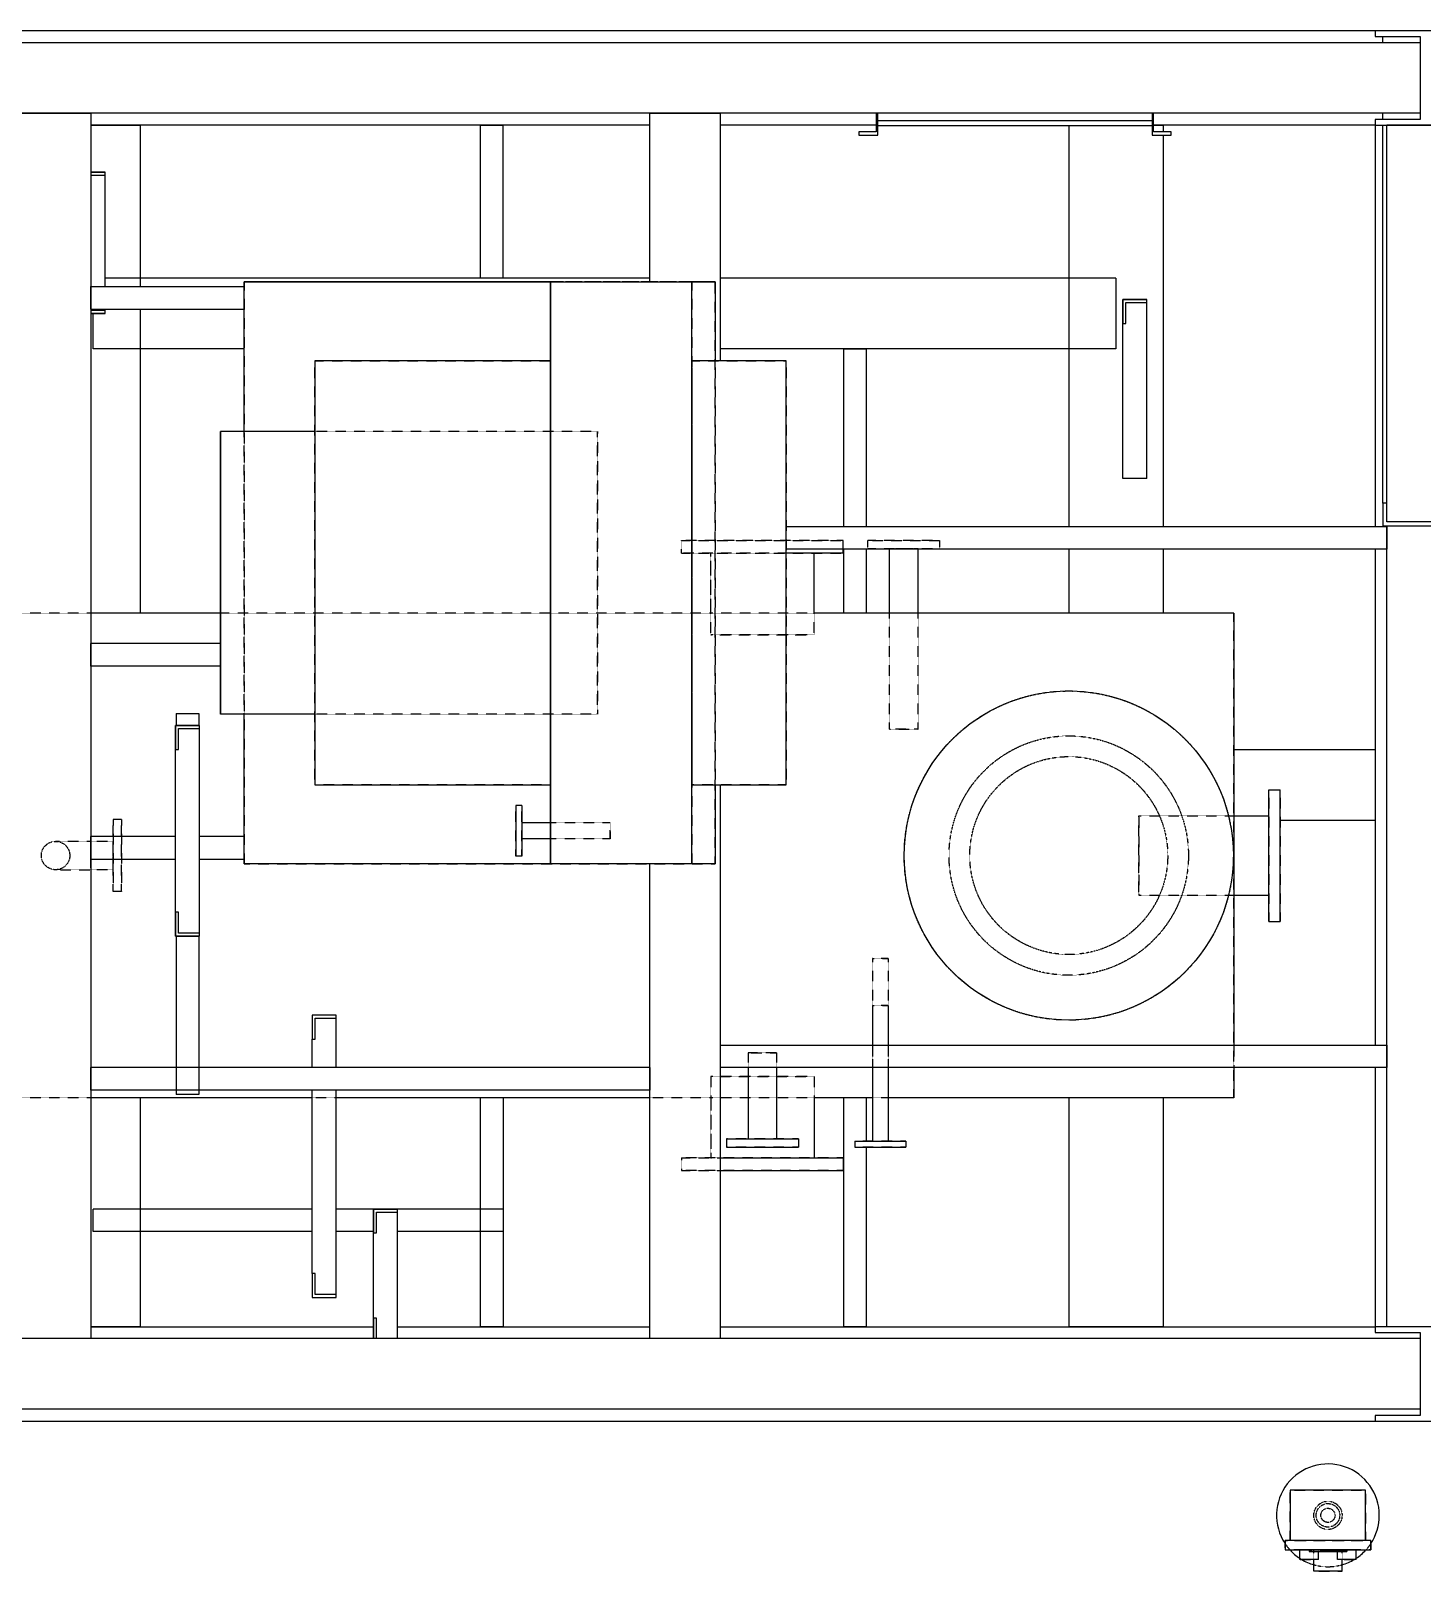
# Model space of a CAD drawing. Header units: inches. Extents: x 19 to 664121, y 34 to 210034.
# Drawn here: x 139399 to 142233, y 153858 to 156996 of the extents above; entities that cross this region are included whole.
import ezdxf

# ---------------------------------------------------------------- set-up
doc = ezdxf.new("R2010")
doc.units = ezdxf.units.IN
doc.header["$MEASUREMENT"] = 0
doc.linetypes.add('CABLEROUTEALL-EMBED 1_DWG$0$HIDDEN2', pattern=[0.1875, 0.125, -0.0625])
doc.layers.add('CABLEROUTEALL-EMBED 1_DWG$0$DwgTemplate', color=7, linetype='Continuous')

msp = doc.modelspace()

# ---------------------------------------------------------------- linework, layer by layer
at = {"layer": 'CABLEROUTEALL-EMBED 1_DWG$0$DwgTemplate', "color": 252, "linetype": 'Continuous'}
for p, q in [((142137.23, 156995.89), (137867.87, 156995.89)), ((142329.21, 156995.89), (142137.23, 156995.89)), ((142137.23, 156995.89), (142137.23, 156984.37)), ((135130.02, 156971.89), (142229.38, 156971.89)), ((142137.23, 156984.37), (142229.38, 156984.37)), ((142153.07, 156971.89), (142153.07, 156984.37)), ((142229.38, 156984.37), (142229.38, 156815.43)), ((142229.38, 156971.89), (142229.38, 156827.9)), ((142229.38, 156827.9), (135130.02, 156827.9)), ((139377.54, 156827.9), (139521.52, 156827.9)), ((139521.52, 156827.9), (139521.52, 154332.19)), ((140659.95, 156827.9), (140803.94, 156827.9)), ((140659.95, 156484.74), (140659.95, 156827.9)), ((140803.94, 156323.96), (140803.94, 156827.9)), ((141121.03, 156827.9), (141121.03, 156790.39)), ((141124.08, 156813.31), (141124.08, 156827.9)), ((141124.08, 156783.17), (141124.08, 156827.9)), ((141124.08, 156813.31), (141683.08, 156813.31)), ((141683.08, 156827.9), (141683.08, 156783.17)), ((141686.13, 156790.39), (141686.13, 156827.9)), ((142137.23, 156815.43), (142137.23, 156803.91)), ((142229.38, 156815.43), (142137.23, 156815.43)), ((142153.07, 156815.43), (142153.07, 156827.9)), ((139521.52, 156803.91), (139622.31, 156803.91)), ((140659.95, 156803.91), (139521.52, 156803.91)), ((139622.31, 156475.14), (139622.31, 156803.91)), ((140315.35, 156803.91), (140361.43, 156803.91)), ((140315.35, 156491.94), (140315.35, 156803.91)), ((140361.43, 156491.94), (140361.43, 156803.91)), ((141121.03, 156803.91), (140803.94, 156803.91)), ((141121.03, 156790.39), (141085.55, 156790.39)), ((141085.55, 156790.39), (141085.55, 156783.17)), ((141085.55, 156783.17), (141124.08, 156783.17)), ((141124.08, 156803.14), (141683.08, 156803.14)), ((141513.3, 156803.14), (141513.3, 155986.08)), ((141683.08, 156783.17), (141721.61, 156783.17)), ((141686.13, 156803.91), (141705.28, 156803.91)), ((142137.23, 156803.91), (141686.13, 156803.91)), ((141721.61, 156790.39), (141686.13, 156790.39)), ((141705.28, 156803.91), (141705.28, 156790.39)), ((141705.28, 156783.17), (141705.28, 155986.08)), ((141721.61, 156783.17), (141721.61, 156790.39)), ((142137.23, 156803.91), (142137.23, 155986.08)), ((142137.23, 156803.91), (142329.21, 156803.91)), ((142153.07, 156034.03), (142153.07, 156803.91)), ((142305.21, 156803.91), (142161.22, 156803.91)), ((142161.22, 155995.88), (142161.22, 156803.91)), ((139550.7, 156707.87), (139521.52, 156707.87)), ((139521.52, 156707.87), (139550.7, 156707.87)), ((139521.52, 156701.77), (139550.7, 156701.77)), ((139550.7, 156701.77), (139550.7, 156707.87)), ((139550.7, 156475.14), (139550.7, 156707.87)), ((139521.52, 156475.14), (139833.49, 156475.14)), ((139521.52, 156429.07), (139521.52, 156475.14)), ((140659.95, 156491.94), (139550.7, 156491.94)), ((139833.49, 156484.74), (140457.42, 156484.74)), ((140457.42, 156484.74), (139833.49, 156484.74)), ((139833.49, 156179.98), (139833.49, 156484.74)), ((139833.49, 156179.98), (139833.49, 156484.74)), ((140361.43, 156491.94), (140315.35, 156491.94)), ((140457.42, 156484.74), (140745.38, 156484.74)), ((140457.42, 156484.74), (140745.38, 156484.74)), ((140457.42, 156484.74), (140457.42, 155299.28)), ((140457.42, 155299.28), (140457.42, 156484.74)), ((140745.38, 156484.74), (140793.38, 156484.74)), ((140793.38, 156484.74), (140745.38, 156484.74)), ((140745.38, 155299.28), (140745.38, 156484.74)), ((140745.38, 155299.28), (140745.38, 156484.74)), ((140793.38, 156484.74), (140793.38, 156323.96)), ((140793.38, 156484.74), (140793.38, 156323.96)), ((141609.29, 156491.94), (140803.94, 156491.94)), ((141609.29, 156491.94), (141609.29, 156347.96)), ((141672.06, 156448.65), (141623.3, 156448.65)), ((141623.3, 156448.65), (141623.3, 156399.89)), ((141623.3, 156448.65), (141672.06, 156448.65)), ((141623.3, 156083.94), (141623.3, 156448.65)), ((141629.4, 156442.56), (141672.06, 156442.56)), ((141629.4, 156399.89), (141629.4, 156442.56)), ((141672.06, 156442.56), (141672.06, 156448.65)), ((141672.06, 156083.94), (141672.06, 156448.65)), ((139521.52, 156429.07), (139833.49, 156429.07)), ((139550.7, 156426), (139521.52, 156426)), ((139521.52, 156419.9), (139550.7, 156419.9)), ((139550.7, 156419.9), (139521.52, 156419.9)), ((139526.32, 156347.96), (139526.32, 156419.9)), ((139550.7, 156419.9), (139550.7, 156429.07)), ((139550.7, 156419.9), (139550.7, 156426)), ((139622.31, 155809.46), (139622.31, 156429.07)), ((141623.3, 156399.89), (141629.4, 156399.89)), ((139833.49, 156347.96), (139526.32, 156347.96)), ((141609.29, 156347.96), (140803.94, 156347.96)), ((141054.47, 156347.96), (141100.54, 156347.96)), ((141054.47, 156347.96), (141054.47, 155986.08)), ((141100.54, 156347.96), (141100.54, 155986.08)), ((139977.47, 156323.96), (139977.47, 155460.06)), ((139977.47, 156323.96), (139977.47, 155460.06)), ((140457.42, 156323.96), (139977.47, 156323.96)), ((140457.42, 156323.96), (139977.47, 156323.96)), ((140457.42, 155460.06), (140457.42, 156323.96)), ((140457.42, 155460.06), (140457.42, 156323.96)), ((140937.36, 156323.96), (140745.38, 156323.96)), ((140937.36, 156323.96), (140745.38, 156323.96)), ((140937.36, 155460.06), (140937.36, 156323.96)), ((140937.36, 155460.06), (140937.36, 156323.96)), ((139785.49, 155604.04), (139785.49, 156179.98)), ((139785.49, 156179.98), (139785.49, 155604.04)), ((139977.47, 156179.98), (139785.49, 156179.98)), ((141672.06, 156083.94), (141623.3, 156083.94)), ((142160.87, 156034.03), (142153.07, 156034.03)), ((142153.07, 156034.03), (142153.07, 155987.95)), ((142160.87, 155995.88), (142160.87, 156034.03)), ((142267.17, 155995.88), (142160.87, 155995.88)), ((140937.36, 155986.08), (142161.22, 155986.08)), ((142153.07, 155987.95), (142274.97, 155987.95)), ((142161.22, 154356.18), (142161.22, 155987.95)), ((142161.22, 155986.08), (142161.22, 155940)), ((142161.22, 155940), (140937.36, 155940)), ((141053.94, 155931.77), (140937.36, 155931.77)), ((141053.94, 155931.77), (140937.36, 155931.77)), ((140994.51, 155809.46), (140994.51, 155931.77)), ((140994.51, 155809.46), (140994.51, 155931.77)), ((141053.94, 155931.77), (141053.94, 155940)), ((141053.94, 155931.77), (141053.94, 155940)), ((141054.47, 155940), (141054.47, 155809.46)), ((141100.54, 155940), (141100.54, 155809.46)), ((141148.38, 155809.46), (141148.38, 155940)), ((141148.38, 155809.46), (141148.38, 155940)), ((141206.29, 155809.46), (141206.29, 155940)), ((141206.29, 155809.46), (141206.29, 155940)), ((141513.3, 155940), (141513.3, 155809.46)), ((141705.28, 155940), (141705.28, 155809.46)), ((142137.23, 155940), (142137.23, 154930.2)), ((139785.49, 155809.46), (139521.52, 155809.46)), ((141849.26, 155809.46), (140994.51, 155809.46)), ((141849.26, 155809.46), (141849.26, 154930.2)), ((141849.26, 155809.46), (141849.26, 154930.2)), ((139521.52, 155701.95), (139521.52, 155748.03)), ((139785.49, 155748.03), (139521.52, 155748.03)), ((139785.49, 155701.95), (139521.52, 155701.95)), ((139695.26, 155605.65), (139741.34, 155605.65)), ((139695.26, 155605.65), (139695.26, 155581.05)), ((139741.34, 155605.65), (139741.34, 155581.05)), ((139977.47, 155604.04), (139785.49, 155604.04)), ((139833.49, 155299.28), (139833.49, 155604.04)), ((139833.49, 155299.28), (139833.49, 155604.04)), ((139693.92, 155581.05), (139742.68, 155581.05)), ((139693.92, 155151.89), (139693.92, 155581.05)), ((139693.92, 155581.05), (139693.92, 155532.29)), ((139742.68, 155581.05), (139693.92, 155581.05)), ((139700.01, 155532.29), (139700.01, 155574.95)), ((139700.01, 155574.95), (139742.68, 155574.95)), ((139742.68, 155151.89), (139742.68, 155581.05)), ((139742.68, 155574.95), (139742.68, 155581.05)), ((139693.92, 155532.29), (139700.01, 155532.29)), ((141849.26, 155532.05), (142137.23, 155532.05)), ((142137.23, 155532.05), (142137.23, 155388.07)), ((139977.47, 155460.06), (140457.42, 155460.06)), ((139977.47, 155460.06), (140457.42, 155460.06)), ((140745.38, 155460.06), (140937.36, 155460.06)), ((140745.38, 155460.06), (140937.36, 155460.06)), ((140793.38, 155460.06), (140793.38, 155299.28)), ((140793.38, 155460.06), (140793.38, 155299.28)), ((140803.94, 154332.19), (140803.94, 155460.06)), ((141920.87, 155316.07), (141920.87, 155450.17)), ((141920.87, 155450.17), (141943.79, 155450.17)), ((141920.87, 155316.07), (141920.87, 155450.17)), ((141920.87, 155450.17), (141943.79, 155450.17)), ((141943.79, 155316.07), (141943.79, 155450.17)), ((141943.79, 155316.07), (141943.79, 155450.17)), ((140386.89, 155418.28), (140386.89, 155314.66)), ((140399.14, 155418.28), (140386.89, 155418.28)), ((140386.89, 155418.28), (140386.89, 155314.66)), ((140399.14, 155418.28), (140386.89, 155418.28)), ((140399.14, 155418.28), (140399.14, 155314.66)), ((140399.14, 155418.28), (140399.14, 155314.66)), ((141849.26, 155396.84), (141920.87, 155396.84)), ((141849.26, 155396.84), (141920.87, 155396.84)), ((140457.42, 155382.5), (140399.14, 155382.5)), ((140457.42, 155382.5), (140399.14, 155382.5)), ((141943.79, 155388.07), (142137.23, 155388.07)), ((139693.92, 155354.95), (139521.52, 155354.95)), ((139521.52, 155308.88), (139521.52, 155354.95)), ((139833.49, 155354.95), (139742.68, 155354.95)), ((140457.42, 155350.44), (140399.14, 155350.44)), ((140457.42, 155350.44), (140399.14, 155350.44)), ((139521.52, 155308.88), (139693.92, 155308.88)), ((139742.68, 155308.88), (139833.49, 155308.88)), ((140399.14, 155314.66), (140386.89, 155314.66)), ((140399.14, 155314.66), (140386.89, 155314.66)), ((141920.87, 155181.98), (141920.87, 155316.07)), ((141920.87, 155181.98), (141920.87, 155316.07)), ((141943.79, 155181.98), (141943.79, 155316.07)), ((141943.79, 155181.98), (141943.79, 155316.07)), ((140457.42, 155299.28), (139833.49, 155299.28)), ((140457.42, 155299.28), (139833.49, 155299.28)), ((140745.38, 155299.28), (140457.42, 155299.28)), ((140745.38, 155299.28), (140457.42, 155299.28)), ((140659.95, 154332.19), (140659.95, 155299.28)), ((140793.38, 155299.28), (140745.38, 155299.28)), ((140793.38, 155299.28), (140745.38, 155299.28)), ((141849.26, 155235.31), (141920.87, 155235.31)), ((141849.26, 155235.31), (141920.87, 155235.31)), ((139700.01, 155200.65), (139693.92, 155200.65)), ((139693.92, 155200.65), (139693.92, 155151.89)), ((139700.01, 155157.98), (139700.01, 155200.65)), ((141920.87, 155181.98), (141943.79, 155181.98)), ((141920.87, 155181.98), (141943.79, 155181.98)), ((139693.92, 155151.89), (139742.68, 155151.89)), ((139742.68, 155151.89), (139693.92, 155151.89)), ((139695.26, 155151.89), (139695.26, 154829.41)), ((139742.68, 155157.98), (139700.01, 155157.98)), ((139741.34, 155151.89), (139741.34, 154829.41)), ((139742.68, 155151.89), (139742.68, 155157.98)), ((139972.29, 154990.96), (139972.29, 154942.2)), ((140021.05, 154990.96), (139972.29, 154990.96)), ((140021.05, 154984.86), (140021.05, 154990.96)), ((141113.31, 155006.23), (141113.31, 154930.2)), ((141113.31, 155006.23), (141113.31, 154930.2)), ((141145.37, 155006.23), (141145.37, 154930.2)), ((141145.37, 155006.23), (141145.37, 154930.2)), ((139978.38, 154942.2), (139978.38, 154984.86)), ((139978.38, 154984.86), (140021.05, 154984.86)), ((140021.05, 154884.12), (140021.05, 154984.86)), ((139972.29, 154884.12), (139972.29, 154942.2)), ((139972.29, 154942.2), (139978.38, 154942.2)), ((140803.94, 154930.2), (142161.22, 154930.2)), ((140803.94, 154884.12), (140803.94, 154930.2)), ((142161.22, 154930.2), (142161.22, 154884.12)), ((140659.95, 154884.12), (139521.52, 154884.12)), ((139521.52, 154838.05), (139521.52, 154884.12)), ((140659.95, 154884.12), (140659.95, 154838.05)), ((142161.22, 154884.12), (140803.94, 154884.12)), ((140860.42, 154884.12), (140860.42, 154739.23)), ((140860.42, 154884.12), (140860.42, 154739.23)), ((140918.32, 154884.12), (140918.32, 154739.23)), ((140918.32, 154884.12), (140918.32, 154739.23)), ((141113.31, 154884.12), (141113.31, 154734.66)), ((141113.31, 154884.12), (141113.31, 154734.66)), ((141145.37, 154884.12), (141145.37, 154734.66)), ((141145.37, 154884.12), (141145.37, 154734.66)), ((141849.26, 154884.12), (141849.26, 154822.69)), ((141849.26, 154884.12), (141849.26, 154822.69)), ((142137.23, 154884.12), (142137.23, 154356.18)), ((140659.95, 154838.05), (139521.52, 154838.05)), ((139972.29, 154464.69), (139972.29, 154838.05)), ((140021.05, 154422.02), (140021.05, 154838.05)), ((139972.29, 154822.69), (139521.52, 154822.69)), ((139622.31, 154356.18), (139622.31, 154822.69)), ((139741.34, 154829.41), (139695.26, 154829.41)), ((140659.95, 154822.69), (140021.05, 154822.69)), ((140315.35, 154356.18), (140315.35, 154822.69)), ((140361.43, 154822.69), (140361.43, 154356.18)), ((141113.31, 154822.69), (140994.51, 154822.69)), ((140994.51, 154822.69), (140994.51, 154700.38)), ((140994.51, 154822.69), (140994.51, 154700.38)), ((141054.47, 154822.69), (141054.47, 154356.18)), ((141100.54, 154822.69), (141100.54, 154734.66)), ((141849.26, 154822.69), (141145.37, 154822.69)), ((141513.3, 154822.69), (141513.3, 154356.18)), ((141705.28, 154822.69), (141705.28, 154356.18)), ((140816.22, 154739.23), (140962.51, 154739.23)), ((140816.22, 154739.23), (140816.22, 154722.4)), ((140816.22, 154739.23), (140962.51, 154739.23)), ((140816.22, 154739.23), (140816.22, 154722.4)), ((140962.51, 154739.23), (140962.51, 154722.4)), ((140962.51, 154739.23), (140962.51, 154722.4)), ((140816.22, 154722.4), (140962.51, 154722.4)), ((140816.22, 154722.4), (140962.51, 154722.4)), ((141077.53, 154734.66), (141181.15, 154734.66)), ((141077.53, 154734.66), (141077.53, 154722.4)), ((141077.53, 154734.66), (141181.15, 154734.66)), ((141077.53, 154734.66), (141077.53, 154722.4)), ((141077.53, 154722.4), (141181.15, 154722.4)), ((141077.53, 154722.4), (141181.15, 154722.4)), ((141100.54, 154722.4), (141100.54, 154356.18)), ((141181.15, 154734.66), (141181.15, 154722.4)), ((141181.15, 154734.66), (141181.15, 154722.4)), ((140803.94, 154700.38), (141053.94, 154700.38)), ((140803.94, 154700.38), (141053.94, 154700.38)), ((140803.94, 154674.41), (141053.94, 154674.41)), ((140803.94, 154674.41), (141053.94, 154674.41)), ((141053.94, 154700.38), (141053.94, 154674.41)), ((141053.94, 154700.38), (141053.94, 154674.41)), ((139972.29, 154596.16), (139526.32, 154596.16)), ((139526.32, 154550.08), (139526.32, 154596.16)), ((140361.43, 154596.16), (140021.05, 154596.16)), ((140145.84, 154596.06), (140097.07, 154596.06)), ((140097.07, 154596.06), (140097.07, 154547.3)), ((140097.07, 154596.06), (140145.84, 154596.06)), ((140097.07, 154332.19), (140097.07, 154596.06)), ((140103.17, 154547.3), (140103.17, 154589.97)), ((140103.17, 154589.97), (140145.84, 154589.97)), ((140145.84, 154589.97), (140145.84, 154596.06)), ((140145.84, 154332.19), (140145.84, 154596.06)), ((140361.43, 154596.16), (140361.43, 154550.08)), ((139972.29, 154550.08), (139526.32, 154550.08)), ((140097.07, 154550.08), (140021.05, 154550.08)), ((140361.43, 154550.08), (140145.84, 154550.08)), ((140097.07, 154547.3), (140103.17, 154547.3)), ((139972.29, 154464.69), (139972.29, 154415.92)), ((139978.38, 154464.69), (139972.29, 154464.69)), ((139978.38, 154422.02), (139978.38, 154464.69)), ((139972.29, 154415.92), (140021.05, 154415.92)), ((140021.05, 154422.02), (139978.38, 154422.02)), ((140021.05, 154415.92), (140021.05, 154422.02)), ((140103.17, 154373.8), (140097.07, 154373.8)), ((140097.07, 154373.8), (140097.07, 154332.19)), ((140103.17, 154332.19), (140103.17, 154373.8)), ((142229.38, 154332.19), (135130.02, 154332.19)), ((139521.52, 154332.19), (139377.54, 154332.19)), ((139622.31, 154356.18), (139521.52, 154356.18)), ((139521.52, 154356.18), (140097.07, 154356.18)), ((140145.84, 154356.18), (140659.95, 154356.18)), ((140361.43, 154356.18), (140315.35, 154356.18)), ((140803.94, 154332.19), (140659.95, 154332.19)), ((140803.94, 154356.18), (142137.23, 154356.18)), ((141100.54, 154356.18), (141054.47, 154356.18)), ((141705.28, 154356.18), (141513.3, 154356.18)), ((142329.21, 154356.18), (142137.23, 154356.18)), ((142137.23, 154356.18), (142137.23, 154344.66)), ((142137.23, 154344.66), (142229.38, 154344.66)), ((142305.21, 154356.18), (142161.22, 154356.18)), ((142229.38, 154344.66), (142229.38, 154175.72)), ((142229.38, 154332.19), (142229.38, 154188.2)), ((142229.38, 154188.2), (135130.02, 154188.2)), ((142137.23, 154175.72), (142137.23, 154164.2)), ((142229.38, 154175.72), (142137.23, 154175.72)), ((137865.87, 154164.2), (142137.23, 154164.2)), ((142137.23, 154164.2), (142329.21, 154164.2)), ((142118.03, 154023.58), (141964.45, 154023.58)), ((142118.03, 154023.58), (141964.45, 154023.58)), ((141964.45, 154023.58), (141964.45, 153920.87)), ((141964.45, 154023.58), (141964.45, 153920.87)), ((142118.03, 153920.87), (142118.03, 154023.58)), ((142118.03, 153920.87), (142118.03, 154023.58)), ((142128.59, 153920.87), (141953.89, 153920.87)), ((142128.59, 153920.87), (141953.89, 153920.87)), ((141953.89, 153920.87), (141953.89, 153901.67)), ((141953.89, 153920.87), (141953.89, 153901.67)), ((141953.89, 153901.67), (142128.59, 153901.67)), ((141953.89, 153901.67), (142128.59, 153901.67)), ((141983.64, 153882.48), (141983.64, 153901.67)), ((142002.84, 153901.67), (142002.84, 153898.79)), ((142002.84, 153901.67), (142002.84, 153898.79)), ((142002.84, 153898.79), (142079.63, 153898.79)), ((142002.84, 153898.79), (142079.63, 153898.79)), ((142022.04, 153882.48), (142022.04, 153898.79)), ((142040.06, 153898.31), (142040.06, 153898.79)), ((142040.06, 153898.31), (142040.06, 153898.79)), ((142074, 153898.31), (142040.06, 153898.31)), ((142040.06, 153898.31), (142074, 153898.31)), ((142060.44, 153882.48), (142060.44, 153898.31)), ((142074, 153898.79), (142074, 153898.31)), ((142074, 153898.79), (142074, 153898.31)), ((142074, 153898.31), (142075.36, 153898.31)), ((142074, 153898.31), (142075.36, 153898.31)), ((142075.36, 153898.31), (142075.36, 153898.79)), ((142075.36, 153898.31), (142075.36, 153898.79)), ((142079.63, 153898.79), (142079.63, 153901.67)), ((142079.63, 153898.79), (142079.63, 153901.67)), ((142098.83, 153882.48), (142098.83, 153901.67)), ((142128.59, 153901.67), (142128.59, 153920.87)), ((142128.59, 153901.67), (142128.59, 153920.87)), ((142022.04, 153882.48), (141983.64, 153882.48)), ((142022.04, 153882.48), (141983.64, 153882.48)), ((142012.44, 153858.48), (142012.44, 153882.48)), ((142070.03, 153858.48), (142012.44, 153858.48)), ((142070.03, 153858.48), (142012.44, 153858.48)), ((142098.83, 153882.48), (142060.44, 153882.48)), ((142098.83, 153882.48), (142060.44, 153882.48)), ((142070.03, 153858.48), (142070.03, 153882.48))]:
    msp.add_line(p, q, dxfattribs=at)
at = {"layer": 'CABLEROUTEALL-EMBED 1_DWG$0$DwgTemplate', "color": 252, "linetype": 'CABLEROUTEALL-EMBED 1_DWG$0$HIDDEN2'}
for p, q in [((139833.49, 156484.74), (139833.49, 155299.28)), ((139833.49, 156484.74), (139833.49, 155299.28)), ((140793.38, 156484.74), (139833.49, 156484.74)), ((140793.38, 156484.74), (139833.49, 156484.74)), ((140457.42, 156484.74), (140745.38, 156484.74)), ((140745.38, 156484.74), (140457.42, 156484.74)), ((140457.42, 155299.28), (140457.42, 156484.74)), ((140457.42, 155299.28), (140457.42, 156484.74)), ((140745.38, 156484.74), (140457.42, 156484.74)), ((140745.38, 156484.74), (140457.42, 156484.74)), ((140745.38, 156484.74), (140745.38, 155299.28)), ((140745.38, 155299.28), (140745.38, 156484.74)), ((140793.38, 155299.28), (140793.38, 156484.74)), ((140793.38, 155299.28), (140793.38, 156484.74)), ((139977.47, 155460.06), (139977.47, 156323.96)), ((139977.47, 155460.06), (139977.47, 156323.96)), ((139977.47, 156323.96), (140457.42, 156323.96)), ((139977.47, 156323.96), (140457.42, 156323.96)), ((140457.42, 156323.96), (140457.42, 155460.06)), ((140457.42, 156323.96), (140457.42, 155460.06)), ((140745.38, 155460.06), (140745.38, 156323.96)), ((140745.38, 155460.06), (140745.38, 156323.96)), ((140745.38, 156323.96), (140745.38, 155460.06)), ((140745.38, 156323.96), (140745.38, 155460.06)), ((140745.38, 156323.96), (140937.36, 156323.96)), ((140745.38, 156323.96), (140937.36, 156323.96)), ((140793.38, 156323.96), (140793.38, 155460.06)), ((140793.38, 156323.96), (140793.38, 155460.06)), ((140937.36, 156323.96), (140937.36, 155460.06)), ((140937.36, 156323.96), (140937.36, 155460.06)), ((139785.49, 156179.98), (139785.49, 155604.04)), ((139785.49, 155604.04), (139785.49, 156179.98)), ((139833.49, 155604.04), (139833.49, 156179.98)), ((139833.49, 155604.04), (139833.49, 156179.98)), ((140553.41, 156179.98), (139977.47, 156179.98)), ((140553.41, 156179.98), (140553.41, 155604.04)), ((140553.41, 155604.04), (140553.41, 156179.98)), ((140553.41, 156179.98), (140553.41, 155604.04)), ((140553.41, 155604.04), (140553.41, 156179.98)), ((141053.94, 155957.74), (140724.79, 155957.74)), ((140724.79, 155957.74), (141053.94, 155957.74)), ((140724.79, 155931.77), (140724.79, 155957.74)), ((141053.94, 155957.74), (140724.79, 155957.74)), ((140724.79, 155957.74), (141053.94, 155957.74)), ((140724.79, 155931.77), (140724.79, 155957.74)), ((140937.36, 155931.77), (140724.79, 155931.77)), ((140724.79, 155931.77), (141053.94, 155931.77)), ((140937.36, 155931.77), (140724.79, 155931.77)), ((140724.79, 155931.77), (141053.94, 155931.77)), ((140994.51, 155931.77), (140784.22, 155931.77)), ((140784.22, 155809.46), (140784.22, 155931.77)), ((140994.51, 155931.77), (140784.22, 155931.77)), ((140784.22, 155765.76), (140784.22, 155931.77)), ((141053.94, 155940), (141053.94, 155957.74)), ((141053.94, 155940), (141053.94, 155957.74)), ((141250.48, 155957.74), (141104.19, 155957.74)), ((141104.19, 155957.74), (141250.48, 155957.74)), ((141104.19, 155940.92), (141104.19, 155957.74)), ((141250.48, 155957.74), (141104.19, 155957.74)), ((141104.19, 155957.74), (141250.48, 155957.74)), ((141104.19, 155940.92), (141104.19, 155957.74)), ((141250.48, 155940.92), (141104.19, 155940.92)), ((141104.19, 155940.92), (141250.48, 155940.92)), ((141250.48, 155940.92), (141104.19, 155940.92)), ((141104.19, 155940.92), (141250.48, 155940.92)), ((141206.29, 155940.92), (141148.38, 155940.92)), ((141148.38, 155940), (141148.38, 155940.92)), ((141206.29, 155940.92), (141148.38, 155940.92)), ((141148.38, 155940), (141148.38, 155940.92)), ((141206.29, 155940), (141206.29, 155940.92)), ((141206.29, 155940), (141206.29, 155940.92)), ((141250.48, 155940.92), (141250.48, 155957.74)), ((141250.48, 155940.92), (141250.48, 155957.74)), ((139521.52, 155809.46), (139377.54, 155809.46)), ((140784.22, 155809.46), (139785.49, 155809.46)), ((140994.51, 155809.46), (140784.22, 155809.46)), ((140784.22, 155765.76), (140784.22, 155809.46)), ((140994.51, 155765.76), (140994.51, 155809.46)), ((140994.51, 155765.76), (140994.51, 155809.46)), ((141148.38, 155573.78), (141148.38, 155809.46)), ((141148.38, 155573.78), (141148.38, 155809.46)), ((141206.29, 155573.78), (141206.29, 155809.46)), ((141206.29, 155573.78), (141206.29, 155809.46)), ((141849.26, 154822.69), (141849.26, 155809.46)), ((141849.26, 154822.69), (141849.26, 155809.46)), ((140994.51, 155765.76), (140784.22, 155765.76)), ((140784.22, 155765.76), (140994.51, 155765.76)), ((140994.51, 155765.76), (140784.22, 155765.76)), ((140784.22, 155765.76), (140994.51, 155765.76)), ((140553.41, 155604.04), (139977.47, 155604.04)), ((141206.29, 155573.78), (141148.38, 155573.78)), ((141148.38, 155573.78), (141206.29, 155573.78)), ((141206.29, 155573.78), (141148.38, 155573.78)), ((141148.38, 155573.78), (141206.29, 155573.78)), ((140457.42, 155460.06), (139977.47, 155460.06)), ((140457.42, 155460.06), (139977.47, 155460.06)), ((140937.36, 155460.06), (140745.38, 155460.06)), ((140937.36, 155460.06), (140745.38, 155460.06)), ((141920.87, 155450.17), (141920.87, 155181.98)), ((141920.87, 155450.17), (141920.87, 155181.98)), ((141943.79, 155450.17), (141943.79, 155181.98)), ((141943.79, 155450.17), (141943.79, 155181.98)), ((140386.89, 155314.66), (140386.89, 155418.28)), ((140386.89, 155418.28), (140386.89, 155314.66)), ((140386.89, 155314.66), (140386.89, 155418.28)), ((140399.14, 155418.28), (140386.89, 155418.28)), ((140386.89, 155314.66), (140386.89, 155418.28)), ((140386.89, 155418.28), (140386.89, 155314.66)), ((140399.14, 155418.28), (140386.89, 155418.28)), ((140399.14, 155314.66), (140399.14, 155418.28)), ((140399.14, 155418.28), (140399.14, 155314.66)), ((140399.14, 155314.66), (140399.14, 155418.28)), ((140399.14, 155418.28), (140399.14, 155314.66)), ((140399.14, 155314.66), (140399.14, 155418.28)), ((141655.82, 155316.07), (141655.82, 155396.84)), ((141655.82, 155396.84), (141655.82, 155235.31)), ((141655.82, 155396.84), (141849.26, 155396.84)), ((141655.82, 155316.07), (141655.82, 155396.84)), ((141655.82, 155396.84), (141655.82, 155235.31)), ((141655.82, 155396.84), (141849.26, 155396.84)), ((141920.87, 155235.31), (141920.87, 155396.84)), ((141920.87, 155235.31), (141920.87, 155396.84)), ((139567.09, 155316.07), (139567.09, 155389.22)), ((139567.09, 155389.22), (139567.09, 155242.93)), ((139583.92, 155389.22), (139567.09, 155389.22)), ((139567.09, 155316.07), (139567.09, 155389.22)), ((139567.09, 155389.22), (139567.09, 155242.93)), ((139583.92, 155389.22), (139567.09, 155389.22)), ((139583.92, 155316.07), (139583.92, 155389.22)), ((139583.92, 155389.22), (139583.92, 155242.93)), ((139583.92, 155316.07), (139583.92, 155389.22)), ((139583.92, 155389.22), (139583.92, 155242.93)), ((140399.14, 155382.5), (140399.14, 155350.44)), ((140399.14, 155382.5), (140399.14, 155350.44)), ((140578.87, 155382.5), (140399.14, 155382.5)), ((140399.14, 155382.5), (140399.14, 155350.44)), ((140399.14, 155382.5), (140399.14, 155350.44)), ((140578.87, 155382.5), (140399.14, 155382.5)), ((140578.87, 155382.5), (140457.42, 155382.5)), ((140578.87, 155382.5), (140457.42, 155382.5)), ((140578.87, 155382.5), (140578.87, 155350.44)), ((140578.87, 155350.44), (140578.87, 155382.5)), ((140578.87, 155382.5), (140578.87, 155350.44)), ((140578.87, 155350.44), (140578.87, 155382.5)), ((140578.87, 155382.5), (140578.87, 155350.44)), ((140578.87, 155350.44), (140578.87, 155382.5)), ((140578.87, 155382.5), (140578.87, 155350.44)), ((139521.52, 155345.03), (139449.53, 155345.03)), ((139521.52, 155345.03), (139449.53, 155345.03)), ((139521.52, 155287.12), (139521.52, 155345.03)), ((139567.09, 155345.03), (139521.52, 155345.03)), ((139521.52, 155316.07), (139521.52, 155345.03)), ((139521.52, 155345.03), (139521.52, 155287.12)), ((139567.09, 155345.03), (139521.52, 155345.03)), ((139567.09, 155287.12), (139567.09, 155345.03)), ((139567.09, 155287.12), (139567.09, 155345.03)), ((140578.87, 155350.44), (140399.14, 155350.44)), ((140578.87, 155350.44), (140399.14, 155350.44)), ((140578.87, 155350.44), (140457.42, 155350.44)), ((140578.87, 155350.44), (140457.42, 155350.44)), ((139521.52, 155287.12), (139521.52, 155316.07)), ((139567.09, 155242.93), (139567.09, 155316.07)), ((139567.09, 155242.93), (139567.09, 155316.07)), ((139583.92, 155242.93), (139583.92, 155316.07)), ((139583.92, 155242.93), (139583.92, 155316.07)), ((140399.14, 155314.66), (140386.89, 155314.66)), ((140399.14, 155314.66), (140386.89, 155314.66)), ((141655.82, 155235.31), (141655.82, 155316.07)), ((141655.82, 155235.31), (141655.82, 155316.07)), ((139449.53, 155287.12), (139521.52, 155287.12)), ((139449.53, 155287.12), (139521.52, 155287.12)), ((139567.09, 155287.12), (139521.52, 155287.12)), ((139567.09, 155287.12), (139521.52, 155287.12)), ((139833.49, 155299.28), (140793.38, 155299.28)), ((140793.38, 155299.28), (139833.49, 155299.28)), ((140745.38, 155299.28), (140457.42, 155299.28)), ((140745.38, 155299.28), (140457.42, 155299.28)), ((140457.42, 155299.28), (140745.38, 155299.28)), ((140457.42, 155299.28), (140745.38, 155299.28)), ((139583.92, 155242.93), (139567.09, 155242.93)), ((139583.92, 155242.93), (139567.09, 155242.93)), ((141655.82, 155235.31), (141849.26, 155235.31)), ((141655.82, 155235.31), (141849.26, 155235.31)), ((141145.37, 155106.36), (141113.31, 155106.36)), ((141113.31, 155106.36), (141145.37, 155106.36)), ((141113.31, 155106.36), (141113.31, 155006.23)), ((141145.37, 155106.36), (141113.31, 155106.36)), ((141113.31, 155106.36), (141145.37, 155106.36)), ((141113.31, 155106.36), (141113.31, 155006.23)), ((141145.37, 155106.36), (141145.37, 155006.23)), ((141145.37, 155106.36), (141145.37, 155006.23)), ((141145.37, 155010.37), (141113.31, 155010.37)), ((141113.31, 155010.37), (141145.37, 155010.37)), ((141113.31, 155010.37), (141113.31, 154734.66)), ((141145.37, 155010.37), (141113.31, 155010.37)), ((141113.31, 155010.37), (141145.37, 155010.37)), ((141113.31, 155010.37), (141113.31, 154734.66)), ((141145.37, 155010.37), (141145.37, 154734.66)), ((141145.37, 155010.37), (141145.37, 154734.66)), ((141113.31, 154930.2), (141113.31, 154884.12)), ((141113.31, 154930.2), (141113.31, 154884.12)), ((141145.37, 154930.2), (141145.37, 154884.12)), ((141145.37, 154930.2), (141145.37, 154884.12)), ((141849.26, 154930.2), (141849.26, 154884.12)), ((141849.26, 154930.2), (141849.26, 154884.12)), ((140918.32, 154914.38), (140860.42, 154914.38)), ((140860.42, 154914.38), (140918.32, 154914.38)), ((140860.42, 154914.38), (140860.42, 154884.12)), ((140918.32, 154914.38), (140860.42, 154914.38)), ((140860.42, 154914.38), (140918.32, 154914.38)), ((140860.42, 154914.38), (140860.42, 154884.12)), ((140918.32, 154914.38), (140918.32, 154884.12)), ((140918.32, 154914.38), (140918.32, 154884.12)), ((140994.51, 154866.39), (140784.22, 154866.39)), ((140784.22, 154866.39), (140994.51, 154866.39)), ((140784.22, 154866.39), (140784.22, 154822.69)), ((140994.51, 154866.39), (140784.22, 154866.39)), ((140784.22, 154866.39), (140994.51, 154866.39)), ((140784.22, 154866.39), (140784.22, 154700.38)), ((140994.51, 154866.39), (140994.51, 154822.69)), ((140994.51, 154866.39), (140994.51, 154822.69)), ((139521.52, 154822.69), (139377.54, 154822.69)), ((140021.05, 154822.69), (139972.29, 154822.69)), ((140784.22, 154822.69), (140659.95, 154822.69)), ((140994.51, 154822.69), (140784.22, 154822.69)), ((140784.22, 154822.69), (140784.22, 154700.38)), ((141145.37, 154822.69), (141113.31, 154822.69)), ((140962.51, 154739.23), (140816.22, 154739.23)), ((140962.51, 154739.23), (140816.22, 154739.23)), ((140860.42, 154739.23), (140918.32, 154739.23)), ((140860.42, 154739.23), (140918.32, 154739.23)), ((140962.51, 154722.4), (140816.22, 154722.4)), ((140962.51, 154722.4), (140816.22, 154722.4)), ((141181.15, 154734.66), (141077.53, 154734.66)), ((141077.53, 154734.66), (141181.15, 154734.66)), ((141077.53, 154734.66), (141077.53, 154722.4)), ((141181.15, 154734.66), (141077.53, 154734.66)), ((141077.53, 154734.66), (141181.15, 154734.66)), ((141077.53, 154734.66), (141077.53, 154722.4)), ((141181.15, 154734.66), (141077.53, 154734.66)), ((141181.15, 154722.4), (141077.53, 154722.4)), ((141077.53, 154722.4), (141181.15, 154722.4)), ((141181.15, 154722.4), (141077.53, 154722.4)), ((141077.53, 154722.4), (141181.15, 154722.4)), ((141181.15, 154722.4), (141077.53, 154722.4)), ((141113.31, 154734.66), (141145.37, 154734.66)), ((141113.31, 154734.66), (141145.37, 154734.66)), ((141113.31, 154734.66), (141145.37, 154734.66)), ((141113.31, 154734.66), (141145.37, 154734.66)), ((141181.15, 154734.66), (141181.15, 154722.4)), ((141181.15, 154734.66), (141181.15, 154722.4)), ((141053.94, 154700.38), (140724.79, 154700.38)), ((140724.79, 154700.38), (140803.94, 154700.38)), ((140724.79, 154700.38), (140724.79, 154674.41)), ((141053.94, 154700.38), (140724.79, 154700.38)), ((140724.79, 154700.38), (140803.94, 154700.38)), ((140724.79, 154700.38), (140724.79, 154674.41)), ((141053.94, 154674.41), (140724.79, 154674.41)), ((140724.79, 154674.41), (140803.94, 154674.41)), ((141053.94, 154674.41), (140724.79, 154674.41)), ((140724.79, 154674.41), (140803.94, 154674.41)), ((140784.22, 154700.38), (140994.51, 154700.38)), ((140784.22, 154700.38), (140994.51, 154700.38)), ((141964.45, 153920.87), (141964.45, 154023.58)), ((141964.45, 153920.87), (141964.45, 154023.58)), ((141964.45, 154023.58), (142118.03, 154023.58)), ((141964.45, 154023.58), (142118.03, 154023.58)), ((142118.03, 154023.58), (142118.03, 153920.87)), ((142118.03, 154023.58), (142118.03, 153920.87)), ((141953.89, 153901.67), (141953.89, 153920.87)), ((141953.89, 153901.67), (141953.89, 153920.87)), ((141953.89, 153920.87), (142128.59, 153920.87)), ((141953.89, 153920.87), (142128.59, 153920.87)), ((142128.59, 153901.67), (141953.89, 153901.67)), ((142128.59, 153901.67), (141953.89, 153901.67)), ((141964.45, 153920.87), (142118.03, 153920.87)), ((141964.45, 153920.87), (142118.03, 153920.87)), ((142118.03, 153920.87), (141964.45, 153920.87)), ((142118.03, 153920.87), (141964.45, 153920.87)), ((141983.64, 153901.67), (142022.04, 153901.67)), ((142022.04, 153901.67), (141983.64, 153901.67)), ((142002.84, 153901.67), (142079.63, 153901.67)), ((142002.84, 153901.67), (142079.63, 153901.67)), ((142079.63, 153901.67), (142002.84, 153901.67)), ((142079.63, 153901.67), (142002.84, 153901.67)), ((142079.63, 153901.67), (142002.84, 153901.67)), ((142079.63, 153901.67), (142002.84, 153901.67)), ((142002.84, 153898.79), (142002.84, 153901.67)), ((142002.84, 153898.79), (142002.84, 153901.67)), ((142002.84, 153901.67), (142002.84, 153898.79)), ((142002.84, 153901.67), (142002.84, 153898.79)), ((142002.84, 153898.79), (142002.84, 153901.67)), ((142002.84, 153898.79), (142002.84, 153901.67)), ((142002.84, 153901.67), (142079.63, 153901.67)), ((142002.84, 153901.67), (142079.63, 153901.67)), ((142079.63, 153898.79), (142002.84, 153898.79)), ((142079.63, 153898.79), (142002.84, 153898.79)), ((142002.84, 153898.79), (142079.63, 153898.79)), ((142002.84, 153898.79), (142079.63, 153898.79)), ((142079.63, 153898.79), (142002.84, 153898.79)), ((142079.63, 153898.79), (142002.84, 153898.79)), ((142012.44, 153901.67), (142070.03, 153901.67)), ((142070.03, 153901.67), (142012.44, 153901.67)), ((142012.44, 153882.48), (142012.44, 153901.67)), ((142022.04, 153898.79), (142022.04, 153901.67)), ((142040.06, 153898.79), (142040.06, 153899.27)), ((142040.06, 153898.79), (142040.06, 153899.27)), ((142040.06, 153899.27), (142041.42, 153899.27)), ((142040.06, 153899.27), (142041.42, 153899.27)), ((142040.06, 153899.27), (142074, 153899.27)), ((142040.06, 153899.27), (142074, 153899.27)), ((142041.42, 153898.31), (142040.06, 153898.31)), ((142041.42, 153898.31), (142040.06, 153898.31)), ((142041.42, 153899.27), (142041.42, 153898.31)), ((142041.42, 153899.27), (142041.42, 153898.31)), ((142075.36, 153899.27), (142041.42, 153899.27)), ((142041.42, 153899.27), (142075.36, 153899.27)), ((142041.42, 153898.31), (142075.36, 153898.31)), ((142041.42, 153898.31), (142075.36, 153898.31)), ((142060.44, 153901.67), (142098.83, 153901.67)), ((142098.83, 153901.67), (142060.44, 153901.67)), ((142060.44, 153898.31), (142060.44, 153901.67)), ((142070.03, 153882.48), (142070.03, 153901.67)), ((142074, 153899.27), (142074, 153898.79)), ((142074, 153899.27), (142074, 153898.79)), ((142075.36, 153899.27), (142074, 153899.27)), ((142075.36, 153899.27), (142074, 153899.27)), ((142075.36, 153898.79), (142075.36, 153899.27)), ((142075.36, 153898.79), (142075.36, 153899.27)), ((142079.63, 153901.67), (142079.63, 153898.79)), ((142079.63, 153901.67), (142079.63, 153898.79)), ((142079.63, 153901.67), (142079.63, 153898.79)), ((142079.63, 153901.67), (142079.63, 153898.79)), ((142079.63, 153898.79), (142079.63, 153901.67)), ((142079.63, 153898.79), (142079.63, 153901.67)), ((142128.59, 153920.87), (142128.59, 153901.67)), ((142128.59, 153920.87), (142128.59, 153901.67)), ((141983.64, 153882.48), (142022.04, 153882.48)), ((141983.64, 153882.48), (142022.04, 153882.48)), ((142012.44, 153858.48), (142070.03, 153858.48)), ((142012.44, 153858.48), (142070.03, 153858.48)), ((142060.44, 153882.48), (142098.83, 153882.48)), ((142060.44, 153882.48), (142098.83, 153882.48))]:
    msp.add_line(p, q, dxfattribs=at)
for centre, radius in [((141513.3, 155316.07), 335.24), ((141513.3, 155316.07), 335.24), ((141513.3, 155316.07), 243.81), ((141513.3, 155316.07), 243.81), ((141513.3, 155316.07), 243.81), ((141513.3, 155316.07), 243.81), ((141513.3, 155316.07), 201.58), ((141513.3, 155316.07), 201.58), ((141513.3, 155316.07), 201.58), ((141513.3, 155316.07), 201.58), ((139449.53, 155316.07), 28.95), ((139449.53, 155316.07), 28.95), ((139449.53, 155316.07), 28.95), ((139449.53, 155316.07), 28.95), ((142041.24, 153972.23), 28.8), ((142041.24, 153972.23), 28.8), ((142041.24, 153972.23), 28.8), ((142041.24, 153972.23), 28.8), ((142041.24, 153972.23), 24), ((142041.24, 153972.23), 24), ((142041.24, 153972.23), 24), ((142041.24, 153972.23), 24), ((142041.24, 153972.23), 14.4), ((142041.24, 153972.23), 14.4), ((142041.24, 153972.23), 14.4), ((142041.24, 153972.23), 14.4)]:
    msp.add_circle(centre, radius, dxfattribs=at)
at = {"layer": 'CABLEROUTEALL-EMBED 1_DWG$0$DwgTemplate', "color": 252, "linetype": 'Continuous'}
msp.add_circle((141513.3, 155316.07), 335.24, dxfattribs=at)
msp.add_circle((141513.3, 155316.07), 335.24, dxfattribs=at)
for start, end in [(0, 213.39849), (0, 213.39849), (326.60151, 0), (326.60151, 0), (222.40074, 236.60151), (222.40074, 236.60151), (303.39849, 317.59926), (303.39849, 317.59926), (239.07025, 254.02432), (239.07025, 254.02432), (285.97568, 300.92975), (285.97568, 300.92975)]:
    msp.add_arc((142041.24, 153972.23), 104.63, start, end, dxfattribs=at)
at = {"layer": 'CABLEROUTEALL-EMBED 1_DWG$0$DwgTemplate', "color": 252, "linetype": 'CABLEROUTEALL-EMBED 1_DWG$0$HIDDEN2'}
for start, end in [(213.39849, 222.40074), (213.39849, 222.40074), (317.59926, 326.60151), (317.59926, 326.60151), (236.60151, 239.07025), (236.60151, 239.07025), (254.02432, 285.97568), (254.02432, 285.97568), (300.92975, 303.39849), (300.92975, 303.39849)]:
    msp.add_arc((142041.24, 153972.23), 104.63, start, end, dxfattribs=at)

doc.saveas('drawing.dxf')
